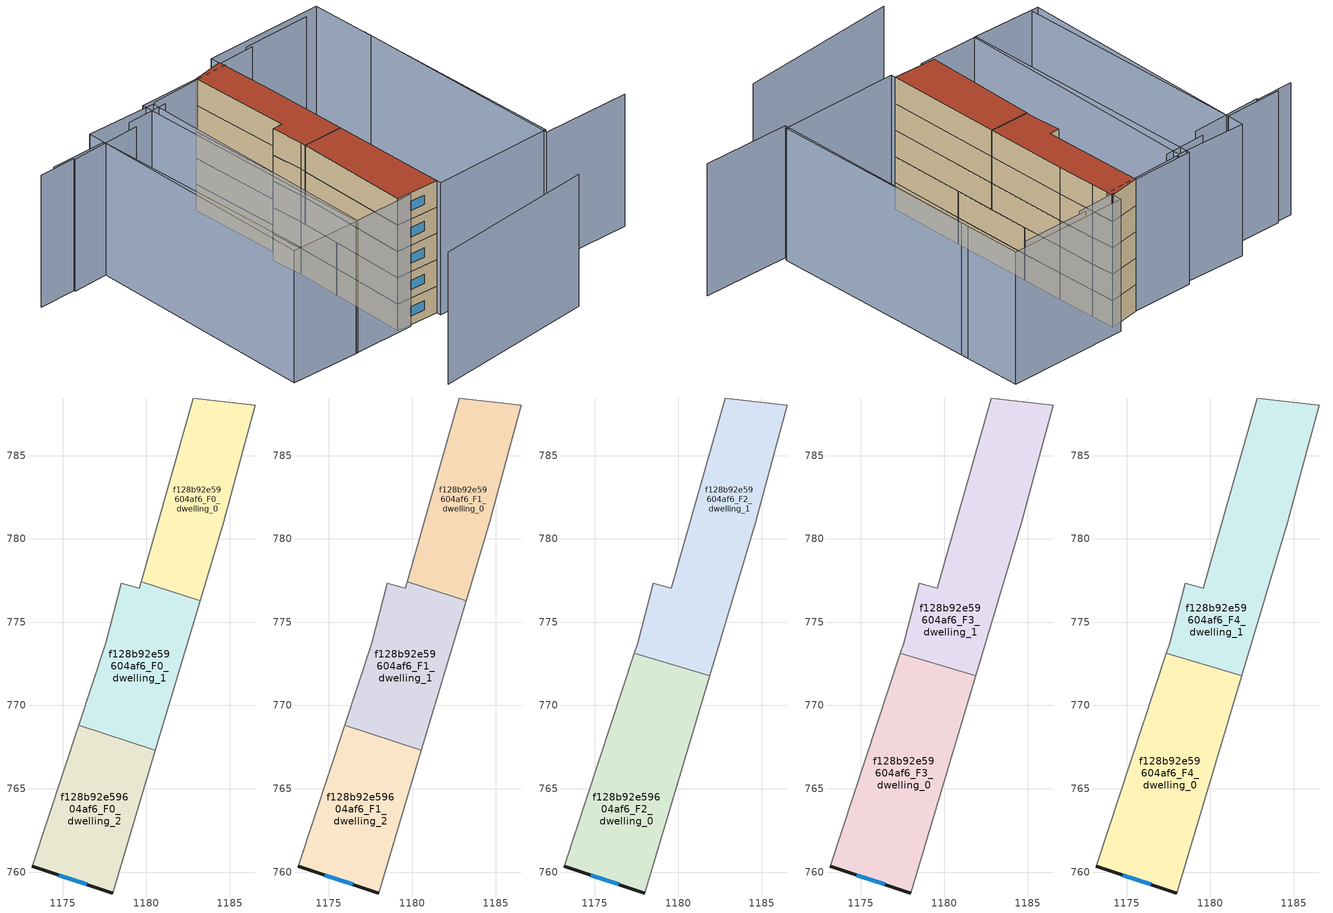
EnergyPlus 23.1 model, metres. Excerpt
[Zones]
f128b92e59604af6_F0_dwelling_0
 floor ground (EU_floor_Construction): 1186.53,788.02 1185.83,785.38 1184.65,781.03 1183.23,776.28 1179.7,777.43 1182.83,788.46 z0
 wall adiabatic (EU_wall_Construction): 1183.23,776.28 1184.65,781.03 1185.83,785.38 1186.53,788.02 1182.83,788.46 1179.7,777.43 z0:3
 wall to f128b92e59604af6_F0_dwelling_1 (EU_wall_Construction): 1179.7,777.43 1183.23,776.28 z0:3
f128b92e59604af6_F0_dwelling_1
 floor ground (EU_floor_Construction): 1183.23,776.28 1180.55,767.3 1175.95,768.8 1177.57,773.75 1178.5,777.34 1179.59,777.03 1179.7,777.43 z0
 wall adiabatic (EU_wall_Construction): 1180.55,767.3 1183.23,776.28 / 1179.7,777.43 1179.59,777.03 1178.5,777.34 1177.57,773.75 1175.95,768.8 z0:3
 wall to f128b92e59604af6_F0_dwelling_2 (EU_wall_Construction): 1175.95,768.8 1180.55,767.3 z0:3
f128b92e59604af6_F0_dwelling_2
 floor ground (EU_floor_Construction): 1180.55,767.3 1177.99,758.74 1173.17,760.34 1175.95,768.8 z0
 wall outside (EU_wall_Construction): 1173.17,760.34 1177.99,758.74 z0:3
 wall adiabatic (EU_wall_Construction): 1175.95,768.8 1173.17,760.34 / 1177.99,758.74 1180.55,767.3 z0:3
 window (EU_Window_Construction): 1174.74,759.82 1176.42,759.26 z0.98:2.02
f128b92e59604af6_F1_dwelling_0
 floor to f128b92e59604af6_F0_dwelling_0 (EU_floor_Construction): 1186.53,788.02 1185.83,785.38 1184.65,781.03 1183.23,776.28 1179.7,777.43 1182.83,788.46 z3
 wall adiabatic (EU_wall_Construction): 1183.23,776.28 1184.65,781.03 1185.83,785.38 1186.53,788.02 1182.83,788.46 1179.7,777.43 z3:6
 wall to f128b92e59604af6_F1_dwelling_1 (EU_wall_Construction): 1179.7,777.43 1183.23,776.28 z3:6
f128b92e59604af6_F1_dwelling_1
 floor to f128b92e59604af6_F0_dwelling_1 (EU_floor_Construction): 1183.23,776.28 1180.55,767.3 1175.95,768.8 1177.57,773.75 1178.5,777.34 1179.59,777.03 1179.7,777.43 z3
 wall adiabatic (EU_wall_Construction): 1180.55,767.3 1183.23,776.28 / 1179.7,777.43 1179.59,777.03 1178.5,777.34 1177.57,773.75 1175.95,768.8 z3:6
 wall to f128b92e59604af6_F1_dwelling_2 (EU_wall_Construction): 1175.95,768.8 1180.55,767.3 z3:6
f128b92e59604af6_F1_dwelling_2
 floor to f128b92e59604af6_F0_dwelling_2 (EU_floor_Construction): 1180.55,767.3 1177.99,758.74 1173.17,760.34 1175.95,768.8 z3
 wall outside (EU_wall_Construction): 1173.17,760.34 1177.99,758.74 z3:6
 wall adiabatic (EU_wall_Construction): 1175.95,768.8 1173.17,760.34 / 1177.99,758.74 1180.55,767.3 z3:6
 window (EU_Window_Construction): 1174.74,759.82 1176.42,759.26 z3.98:5.02
f128b92e59604af6_F2_dwelling_0
 floor to f128b92e59604af6_F1_dwelling_2 (EU_floor_Construction): 1180.55,767.3 1177.99,758.74 1173.17,760.34 1175.95,768.8 z6
 floor to f128b92e59604af6_F1_dwelling_1 (EU_floor_Construction): 1181.89,771.79 1180.55,767.3 1175.95,768.8 1177.37,773.14 z6
 wall outside (EU_wall_Construction): 1173.17,760.34 1177.99,758.74 z6:9
 wall adiabatic (EU_wall_Construction): 1177.37,773.14 1173.17,760.34 / 1177.99,758.74 1181.89,771.79 z6:9
 wall to f128b92e59604af6_F2_dwelling_1 (EU_wall_Construction): 1181.89,771.79 1177.37,773.14 z6:9
 window (EU_Window_Construction): 1174.74,759.82 1176.42,759.26 z6.98:8.02
f128b92e59604af6_F2_dwelling_1
 floor to f128b92e59604af6_F1_dwelling_0 (EU_floor_Construction): 1186.53,788.02 1185.83,785.38 1184.65,781.03 1183.23,776.28 1179.7,777.43 1182.83,788.46 z6
 floor to f128b92e59604af6_F1_dwelling_1 (EU_floor_Construction): 1183.23,776.28 1181.89,771.79 1177.37,773.14 1177.57,773.75 1178.5,777.34 1179.59,777.03 1179.7,777.43 z6
 wall adiabatic (EU_wall_Construction): 1181.89,771.79 1184.65,781.03 1185.83,785.38 1186.53,788.02 1182.83,788.46 1179.59,777.03 1178.5,777.34 1177.57,773.75 1177.37,773.14 z6:9
f128b92e59604af6_F3_dwelling_0
 floor to f128b92e59604af6_F2_dwelling_0 (EU_floor_Construction): 1181.89,771.79 1177.99,758.74 1173.17,760.34 1177.37,773.14 z9
 wall outside (EU_wall_Construction): 1173.17,760.34 1177.99,758.74 z9:12
 wall adiabatic (EU_wall_Construction): 1177.37,773.14 1173.17,760.34 / 1177.99,758.74 1181.89,771.79 z9:12
 wall to f128b92e59604af6_F3_dwelling_1 (EU_wall_Construction): 1181.89,771.79 1177.37,773.14 z9:12
 window (EU_Window_Construction): 1174.74,759.82 1176.42,759.26 z9.98:11.02
f128b92e59604af6_F3_dwelling_1
 floor to f128b92e59604af6_F2_dwelling_1 (EU_floor_Construction): 1186.53,788.02 1185.83,785.38 1184.65,781.03 1181.89,771.79 1177.37,773.14 1177.57,773.75 1178.5,777.34 1179.59,777.03 1182.83,788.46 z9
 wall adiabatic (EU_wall_Construction): 1181.89,771.79 1184.65,781.03 1185.83,785.38 1186.53,788.02 1182.83,788.46 1179.59,777.03 1178.5,777.34 1177.57,773.75 1177.37,773.14 z9:12
f128b92e59604af6_F4_dwelling_0
 floor to f128b92e59604af6_F3_dwelling_0 (EU_floor_Construction): 1181.89,771.79 1177.99,758.74 1173.17,760.34 1177.37,773.14 z12
 wall outside (EU_wall_Construction): 1173.17,760.34 1177.99,758.74 z12:15
 wall adiabatic (EU_wall_Construction): 1177.37,773.14 1173.17,760.34 / 1177.99,758.74 1181.89,771.79 z12:15
 wall to f128b92e59604af6_F4_dwelling_1 (EU_wall_Construction): 1181.89,771.79 1177.37,773.14 z12:15
 window (EU_Window_Construction): 1174.74,759.82 1176.42,759.26 z12.98:14.02
 roof outside (EU_roof_Construction): 1177.99,758.74 1181.89,771.79 1177.37,773.14 1173.17,760.34 z15
f128b92e59604af6_F4_dwelling_1
 floor to f128b92e59604af6_F3_dwelling_1 (EU_floor_Construction): 1186.53,788.02 1185.83,785.38 1184.65,781.03 1181.89,771.79 1177.37,773.14 1177.57,773.75 1178.5,777.34 1179.59,777.03 1182.83,788.46 z12
 wall adiabatic (EU_wall_Construction): 1181.89,771.79 1184.65,781.03 1185.83,785.38 1186.53,788.02 1182.83,788.46 1179.59,777.03 1178.5,777.34 1177.57,773.75 1177.37,773.14 z12:15
 roof outside (EU_roof_Construction): 1181.89,771.79 1184.65,781.03 1185.83,785.38 1186.53,788.02 1182.83,788.46 1179.59,777.03 1178.5,777.34 1177.57,773.75 1177.37,773.14 z15
shading: 1166.97,751.15 1185.84,747.39 / 1201.05,750.93 1191.1,753.94 / 1191.1,753.94 1198.59,778.7 / 1161.61,792.26 1168.15,790.38 / 1168.15,790.38 1160.63,764.16 / 1198.17,784.96 1190.41,787.22 / 1190.74,786.7 1186.2,787.94 / 1186.55,787.32 1177.02,789.78 / 1177.33,788.79 1172.46,790.03 / 1172.21,789.07 1163.95,791.19 / 1164,791.4 1159.76,792.59 / 1177.84,758.24 1186.81,789.07 / 1186.81,789.07 1200.44,785.1 / 1200.44,785.1 1191.47,754.28 / 1191.47,754.28 1177.84,758.24 / 1167.5,761.75 1175.9,790.49 / 1175.9,790.49 1182.92,788.43 / 1182.92,788.43 1174.52,759.7 / 1174.52,759.7 1167.5,761.75 / 1159.76,764.23 1168.77,792.3 / 1168.77,792.3 1176.68,789.76 / 1176.68,789.76 1167.67,761.7 / 1167.67,761.7 1159.76,764.23 z0:15
[Building]
EU S2 Campaign: North Axis=0; Terrain=City; Solar Distribution=FullExterior
[Site:Location]
Bologna: Latitude=44.5; Longitude=11.25; Time Zone=1; Elevation=37
[SizingPeriod:WeatherFileDays]
AnnualSizingPeriod: Begin Month=1; Begin Day of Month=1; End Month=12; End Day of Month=31; Day of Week for Start Day=Monday; Use Weather File Daylight Saving Period=No; Use Weather File Rain and Snow Indicators=No
[MATERIAL]
EU_InternalMass_Material: Roughness=MediumRough; Thickness=0.1; Conductivity=1; Density=1800; Specific Heat=900; Thermal Absorptance=0.9; Solar Absorptance=0.7; Visible Absorptance=0.7
[MATERIAL:NOMASS] Roughness=MediumRough; Thermal Absorptance=0.9; Solar Absorptance=0.7; Visible Absorptance=0.7
Name | Thermal Resistance
EU_wall_NoMass | 0.905828
EU_roof_NoMass | 0.37593
EU_floor_NoMass | 0.67114
[WINDOWMATERIAL:SIMPLEGLAZINGSYSTEM]
EU_Window_SimpleGlazing: UFactor=4.52486; Solar Heat Gain Coefficient=0.85; Visible Transmittance=0.85
[CONSTRUCTION]
EU_wall_Construction: EU_wall_NoMass
EU_roof_Construction: EU_roof_NoMass
EU_floor_Construction: EU_floor_NoMass
EU_Window_Construction: EU_Window_SimpleGlazing
EU_InternalMass_Construction: EU_InternalMass_Material
[ZONE] Type=1; Multiplier=1; Ceiling Height=autocalculate; Floor Area=autocalculate; Part of Total Floor Area=Yes
Name | Volume
f128b92e59604af6_F0_dwelling_0; f128b92e59604af6_F1_dwelling_0 | 132.679
f128b92e59604af6_F2_dwelling_0; f128b92e59604af6_F3_dwelling_0; f128b92e59604af6_F4_dwelling_0 | 199.027
f128b92e59604af6_F0_dwelling_1; f128b92e59604af6_F1_dwelling_1 | 132.684
f128b92e59604af6_F2_dwelling_1; f128b92e59604af6_F3_dwelling_1; f128b92e59604af6_F4_dwelling_1 | 199.022
f128b92e59604af6_F0_dwelling_2; f128b92e59604af6_F1_dwelling_2 | 132.682
[INTERNALMASS] Construction=EU_InternalMass_Construction
Name | Zone or ZoneList | Surface Area
f128b92e59604af6_F0_dwelling_0_EU_InternalMass | f128b92e59604af6_F0_dwelling_0 | 44.2269
f128b92e59604af6_F0_dwelling_1_EU_InternalMass | f128b92e59604af6_F0_dwelling_1 | 44.2276
f128b92e59604af6_F0_dwelling_2_EU_InternalMass | f128b92e59604af6_F0_dwelling_2 | 44.2276
f128b92e59604af6_F1_dwelling_0_EU_InternalMass | f128b92e59604af6_F1_dwelling_0 | 44.2269
f128b92e59604af6_F1_dwelling_1_EU_InternalMass | f128b92e59604af6_F1_dwelling_1 | 44.2276
f128b92e59604af6_F1_dwelling_2_EU_InternalMass | f128b92e59604af6_F1_dwelling_2 | 44.2276
f128b92e59604af6_F2_dwelling_0_EU_InternalMass | f128b92e59604af6_F2_dwelling_0 | 66.3428
f128b92e59604af6_F2_dwelling_1_EU_InternalMass | f128b92e59604af6_F2_dwelling_1 | 66.3409
f128b92e59604af6_F3_dwelling_0_EU_InternalMass | f128b92e59604af6_F3_dwelling_0 | 66.3428
f128b92e59604af6_F3_dwelling_1_EU_InternalMass | f128b92e59604af6_F3_dwelling_1 | 66.3409
f128b92e59604af6_F4_dwelling_0_EU_InternalMass | f128b92e59604af6_F4_dwelling_0 | 66.3428
f128b92e59604af6_F4_dwelling_1_EU_InternalMass | f128b92e59604af6_F4_dwelling_1 | 66.3409
[OTHEREQUIPMENT] Fuel Type=Electricity; Design Level Calculation Method=Watts/Area; Power per Zone Floor Area=1; Fraction Latent=0; Fraction Radiant=0; Fraction Lost=0; Carbon Dioxide Generation Rate=0; EndUse Subcategory=EU_Step8_InternalGains
Name | Zone or ZoneList or Space or SpaceList | Schedule
EU_Step8_InternalGain_f128b92e59604af6_F0_dwelling_0_f000 | f128b92e59604af6_F0_dwelling_0 | EU_Step8_GainSchedule_f128b92e59604af6_F0_dwelling_0_f000
EU_Step8_InternalGain_f128b92e59604af6_F0_dwelling_1_f000 | f128b92e59604af6_F0_dwelling_1 | EU_Step8_GainSchedule_f128b92e59604af6_F0_dwelling_1_f000
EU_Step8_InternalGain_f128b92e59604af6_F0_dwelling_2_f000 | f128b92e59604af6_F0_dwelling_2 | EU_Step8_GainSchedule_f128b92e59604af6_F0_dwelling_2_f000
EU_Step8_InternalGain_f128b92e59604af6_F1_dwelling_0_f000 | f128b92e59604af6_F1_dwelling_0 | EU_Step8_GainSchedule_f128b92e59604af6_F1_dwelling_0_f000
EU_Step8_InternalGain_f128b92e59604af6_F1_dwelling_1_f000 | f128b92e59604af6_F1_dwelling_1 | EU_Step8_GainSchedule_f128b92e59604af6_F1_dwelling_1_f000
EU_Step8_InternalGain_f128b92e59604af6_F1_dwelling_2_f000 | f128b92e59604af6_F1_dwelling_2 | EU_Step8_GainSchedule_f128b92e59604af6_F1_dwelling_2_f000
EU_Step8_InternalGain_f128b92e59604af6_F2_dwelling_0_f000 | f128b92e59604af6_F2_dwelling_0 | EU_Step8_GainSchedule_f128b92e59604af6_F2_dwelling_0_f000
EU_Step8_InternalGain_f128b92e59604af6_F2_dwelling_1_f000 | f128b92e59604af6_F2_dwelling_1 | EU_Step8_GainSchedule_f128b92e59604af6_F2_dwelling_1_f000
EU_Step8_InternalGain_f128b92e59604af6_F3_dwelling_0_f000 | f128b92e59604af6_F3_dwelling_0 | EU_Step8_GainSchedule_f128b92e59604af6_F3_dwelling_0_f000
EU_Step8_InternalGain_f128b92e59604af6_F3_dwelling_1_f000 | f128b92e59604af6_F3_dwelling_1 | EU_Step8_GainSchedule_f128b92e59604af6_F3_dwelling_1_f000
EU_Step8_InternalGain_f128b92e59604af6_F4_dwelling_0_f000 | f128b92e59604af6_F4_dwelling_0 | EU_Step8_GainSchedule_f128b92e59604af6_F4_dwelling_0_f000
EU_Step8_InternalGain_f128b92e59604af6_F4_dwelling_1_f000 | f128b92e59604af6_F4_dwelling_1 | EU_Step8_GainSchedule_f128b92e59604af6_F4_dwelling_1_f000
[ZONEVENTILATION:DESIGNFLOWRATE] Schedule=EU_AlwaysOn; Design Flow Rate Calculation Method=AirChanges/Hour; Air Changes per Hour=0.73129; Ventilation Type=Natural; Fan Pressure Rise=0; Fan Total Efficiency=1; Constant Term Coefficient=1; Temperature Term Coefficient=0; Velocity Term Coefficient=0; Velocity Squared Term Coefficient=0; Minimum Indoor Temperature=-100; Maximum Indoor Temperature=100; Delta Temperature=-100; Minimum Outdoor Temperature=-100; Maximum Outdoor Temperature=100; Maximum Wind Speed=40
Name | Zone or ZoneList or Space or SpaceList
EU_ConstantAir_f128b92e59604af6_F0_dwelling_0 | f128b92e59604af6_F0_dwelling_0
EU_ConstantAir_f128b92e59604af6_F0_dwelling_1 | f128b92e59604af6_F0_dwelling_1
EU_ConstantAir_f128b92e59604af6_F0_dwelling_2 | f128b92e59604af6_F0_dwelling_2
EU_ConstantAir_f128b92e59604af6_F1_dwelling_0 | f128b92e59604af6_F1_dwelling_0
EU_ConstantAir_f128b92e59604af6_F1_dwelling_1 | f128b92e59604af6_F1_dwelling_1
EU_ConstantAir_f128b92e59604af6_F1_dwelling_2 | f128b92e59604af6_F1_dwelling_2
EU_ConstantAir_f128b92e59604af6_F2_dwelling_0 | f128b92e59604af6_F2_dwelling_0
EU_ConstantAir_f128b92e59604af6_F2_dwelling_1 | f128b92e59604af6_F2_dwelling_1
EU_ConstantAir_f128b92e59604af6_F3_dwelling_0 | f128b92e59604af6_F3_dwelling_0
EU_ConstantAir_f128b92e59604af6_F3_dwelling_1 | f128b92e59604af6_F3_dwelling_1
EU_ConstantAir_f128b92e59604af6_F4_dwelling_0 | f128b92e59604af6_F4_dwelling_0
EU_ConstantAir_f128b92e59604af6_F4_dwelling_1 | f128b92e59604af6_F4_dwelling_1
[HVACTEMPLATE:THERMOSTAT] Constant Heating Setpoint=20; Constant Cooling Setpoint=50
EU_HeatOnly_f128b92e59604af6_F0_dwelling_0; EU_HeatOnly_f128b92e59604af6_F0_dwelling_1; EU_HeatOnly_f128b92e59604af6_F0_dwelling_2; EU_HeatOnly_f128b92e59604af6_F1_dwelling_0; EU_HeatOnly_f128b92e59604af6_F1_dwelling_1; EU_HeatOnly_f128b92e59604af6_F1_dwelling_2; EU_HeatOnly_f128b92e59604af6_F2_dwelling_0; EU_HeatOnly_f128b92e59604af6_F2_dwelling_1; EU_HeatOnly_f128b92e59604af6_F3_dwelling_0; EU_HeatOnly_f128b92e59604af6_F3_dwelling_1; EU_HeatOnly_f128b92e59604af6_F4_dwelling_0; EU_HeatOnly_f128b92e59604af6_F4_dwelling_1
[HVACTEMPLATE:ZONE:IDEALLOADSAIRSYSTEM] System Availability Schedule=EU_AlwaysOn; Maximum Heating Supply Air Temperature=50; Minimum Cooling Supply Air Temperature=13; Maximum Heating Supply Air Humidity Ratio=0.0156; Minimum Cooling Supply Air Humidity Ratio=0.0077; Heating Limit=NoLimit; Cooling Limit=NoLimit; Heating Availability Schedule=EU_AlwaysOn; Cooling Availability Schedule=EU_CoolingOff; Dehumidification Control Type=ConstantSensibleHeatRatio; Cooling Sensible Heat Ratio=0.7; Dehumidification Setpoint=60; Humidification Control Type=None; Humidification Setpoint=30; Outdoor Air Method=None; Outdoor Air Flow Rate per Person=0.00944; Outdoor Air Flow Rate per Zone Floor Area=0; Outdoor Air Flow Rate per Zone=0; Demand Controlled Ventilation Type=None; Outdoor Air Economizer Type=NoEconomizer; Heat Recovery Type=None; Sensible Heat Recovery Effectiveness=0.7; Latent Heat Recovery Effectiveness=0.65
Name | Template Thermostat
f128b92e59604af6_F0_dwelling_0 | EU_HeatOnly_f128b92e59604af6_F0_dwelling_0
f128b92e59604af6_F0_dwelling_1 | EU_HeatOnly_f128b92e59604af6_F0_dwelling_1
f128b92e59604af6_F0_dwelling_2 | EU_HeatOnly_f128b92e59604af6_F0_dwelling_2
f128b92e59604af6_F1_dwelling_0 | EU_HeatOnly_f128b92e59604af6_F1_dwelling_0
f128b92e59604af6_F1_dwelling_1 | EU_HeatOnly_f128b92e59604af6_F1_dwelling_1
f128b92e59604af6_F1_dwelling_2 | EU_HeatOnly_f128b92e59604af6_F1_dwelling_2
f128b92e59604af6_F2_dwelling_0 | EU_HeatOnly_f128b92e59604af6_F2_dwelling_0
f128b92e59604af6_F2_dwelling_1 | EU_HeatOnly_f128b92e59604af6_F2_dwelling_1
f128b92e59604af6_F3_dwelling_0 | EU_HeatOnly_f128b92e59604af6_F3_dwelling_0
f128b92e59604af6_F3_dwelling_1 | EU_HeatOnly_f128b92e59604af6_F3_dwelling_1
f128b92e59604af6_F4_dwelling_0 | EU_HeatOnly_f128b92e59604af6_F4_dwelling_0
f128b92e59604af6_F4_dwelling_1 | EU_HeatOnly_f128b92e59604af6_F4_dwelling_1
[SIZING:ZONE] Zone Cooling Design Supply Air Temperature Input Method=SupplyAirTemperature; Zone Cooling Design Supply Air Temperature=13; Zone Heating Design Supply Air Temperature Input Method=SupplyAirTemperature; Zone Heating Design Supply Air Temperature=50; Zone Cooling Design Supply Air Humidity Ratio=0.008; Zone Heating Design Supply Air Humidity Ratio=0.008; Cooling Design Air Flow Method=DesignDay; Cooling Design Air Flow Rate=0; Cooling Minimum Air Flow per Zone Floor Area=0.000762; Cooling Minimum Air Flow=0; Cooling Minimum Air Flow Fraction=0.2; Heating Design Air Flow Method=DesignDay; Heating Design Air Flow Rate=0; Heating Maximum Air Flow per Zone Floor Area=0.002032; Heating Maximum Air Flow=0.141576; Heating Maximum Air Flow Fraction=0.3; Account for Dedicated Outdoor Air System=No; Dedicated Outdoor Air System Control Strategy=NeutralSupplyAir; Dedicated Outdoor Air Low Setpoint Temperature for Design=autosize; Dedicated Outdoor Air High Setpoint Temperature for Design=autosize; Zone Load Sizing Method=Sensible Load Only No Latent Load; Zone Latent Cooling Design Supply Air Humidity Ratio Input Method=HumidityRatioDifference; Zone Cooling Design Supply Air Humidity Ratio Difference=0.005; Zone Latent Heating Design Supply Air Humidity Ratio Input Method=HumidityRatioDifference; Zone Humidification Design Supply Air Humidity Ratio Difference=0.005
f128b92e59604af6_F0_dwelling_0; f128b92e59604af6_F0_dwelling_1; f128b92e59604af6_F0_dwelling_2; f128b92e59604af6_F1_dwelling_0; f128b92e59604af6_F1_dwelling_1; f128b92e59604af6_F1_dwelling_2; f128b92e59604af6_F2_dwelling_0; f128b92e59604af6_F2_dwelling_1; f128b92e59604af6_F3_dwelling_0; f128b92e59604af6_F3_dwelling_1; f128b92e59604af6_F4_dwelling_0; f128b92e59604af6_F4_dwelling_1
[SCHEDULE:CONSTANT]
Name | Hourly Value
EU_AlwaysOn | 1
EU_CoolingOff | 0
[SCHEDULE:FILE] Column Number=1; Rows to Skip at Top=0; Number of Hours of Data=8760; Column Separator=Comma; Interpolate to Timestep=No; Minutes per Item=60; Adjust Schedule for Daylight Savings=Yes
Name | File
EU_Step8_GainSchedule_f128b92e59604af6_F0_dwelling_0_f000 | ../../schedules/f128b92e59604af6/f128b92e59604af6_F0_dwelling_0_f000_gain.csv
EU_Step8_GainSchedule_f128b92e59604af6_F0_dwelling_1_f000 | ../../schedules/f128b92e59604af6/f128b92e59604af6_F0_dwelling_1_f000_gain.csv
EU_Step8_GainSchedule_f128b92e59604af6_F0_dwelling_2_f000 | ../../schedules/f128b92e59604af6/f128b92e59604af6_F0_dwelling_2_f000_gain.csv
EU_Step8_GainSchedule_f128b92e59604af6_F1_dwelling_0_f000 | ../../schedules/f128b92e59604af6/f128b92e59604af6_F1_dwelling_0_f000_gain.csv
EU_Step8_GainSchedule_f128b92e59604af6_F1_dwelling_1_f000 | ../../schedules/f128b92e59604af6/f128b92e59604af6_F1_dwelling_1_f000_gain.csv
EU_Step8_GainSchedule_f128b92e59604af6_F1_dwelling_2_f000 | ../../schedules/f128b92e59604af6/f128b92e59604af6_F1_dwelling_2_f000_gain.csv
EU_Step8_GainSchedule_f128b92e59604af6_F2_dwelling_0_f000 | ../../schedules/f128b92e59604af6/f128b92e59604af6_F2_dwelling_0_f000_gain.csv
EU_Step8_GainSchedule_f128b92e59604af6_F2_dwelling_1_f000 | ../../schedules/f128b92e59604af6/f128b92e59604af6_F2_dwelling_1_f000_gain.csv
EU_Step8_GainSchedule_f128b92e59604af6_F3_dwelling_0_f000 | ../../schedules/f128b92e59604af6/f128b92e59604af6_F3_dwelling_0_f000_gain.csv
EU_Step8_GainSchedule_f128b92e59604af6_F3_dwelling_1_f000 | ../../schedules/f128b92e59604af6/f128b92e59604af6_F3_dwelling_1_f000_gain.csv
EU_Step8_GainSchedule_f128b92e59604af6_F4_dwelling_0_f000 | ../../schedules/f128b92e59604af6/f128b92e59604af6_F4_dwelling_0_f000_gain.csv
EU_Step8_GainSchedule_f128b92e59604af6_F4_dwelling_1_f000 | ../../schedules/f128b92e59604af6/f128b92e59604af6_F4_dwelling_1_f000_gain.csv
